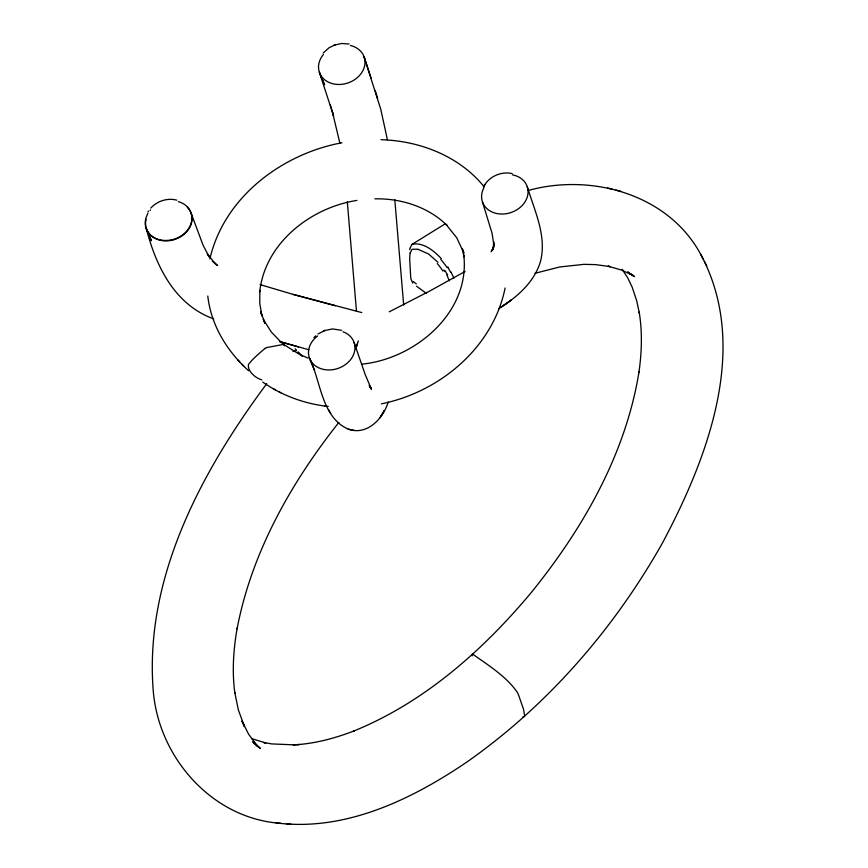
<?xml version="1.0" encoding="UTF-8"?>
<svg xmlns="http://www.w3.org/2000/svg" width="868" height="868" viewBox="0 0 868 868"><rect width="100%" height="100%" fill="white"/><g stroke="black" fill="none" stroke-linecap="round" stroke-linejoin="round"><path stroke-width="1.3" d="M410.217 252.87L412.083 249.279L417.551 249.214A47.284 27.906 63.5 0 1 418.246 249.507M410.195 247.771L411.942 244.418L444.459 224.291M209.872 259C223.901 197.459 281.829 153.864 341.959 142.764M505.111 288.002C493.089 347.645 439.588 392.119 381.432 403.837M356.021 348.025L358.31 340.874M355.609 349.272L357.507 343.392M493.762 246.903L492.33 250.385L493.773 245.742L493.23 249.3L493.653 241.825L493.925 245.416L492.091 233.405L482.445 201.853M147.864 212.172L148.558 211.043M388.278 402.003C383.168 418.571 367.131 435.866 348.318 429.161C321.236 417.367 320.878 380.564 309.312 357.79M483.476 186.924L484.778 184.7L483.509 186.935C488.554 176.681 501.129 170.996 512.185 173.611M266.747 383.667C201.821 471.085 144.739 576.84 153.115 689.073C157.683 756.57 211.662 818.719 280.831 823.341M491.038 251.763L492.612 249.235M492.058 250.429L493.349 248.704L491.809 250.743M338.824 422.456C290.964 482.858 251.644 552.449 237.072 628.801L237.214 627.955C233.405 649.514 231.897 671.669 234.903 693.413L234.761 692.371L238.342 709.818L244.407 726.559L241.944 721.037L248.573 734.133L257.123 745.851L253.706 742.01L258.707 747.25L252.957 741.956M323.113 53.1L329.091 47.74L335.146 44.832M150.815 208.06C157.195 200.985 167.567 197.644 176.812 200.161M313.901 337.641L315.713 335.829M265.076 348.48L265.966 347.873A3.19 1.627 -51.5 0 1 266.606 347.58L283.576 344.39L299.276 354.285L307.912 358.061M503.538 305.547C519.91 294.643 535.534 279.963 540.775 260.346C546.634 235.011 534.341 210.327 527.245 186.587M500.814 307.478L511.219 300.046L498.568 308.943M317.992 333.996L325.109 330.35M292.983 351.507L295.999 350.824M465.096 271.467L430.072 290.845L389.276 311.818M412.191 244.255C423.454 242.009 434.011 250.906 441.28 258.577M334.017 45.223L341.677 43.476L349.099 44.029M323.97 330.73L332.455 328.929L341.601 330.296M535.046 273.29L559.654 266.986L583.838 264.349L595.632 264.621L610.367 266.66L608.067 266.172L621.477 270.046L633.531 275.655L629.018 273.203L634.486 276.61L628.031 272.205M528.026 190.537C591.271 172.906 668.436 194.139 700.823 254.552C750.364 346.885 707.724 457.892 662.523 542.858L662.154 543.52C613.719 629.289 547.382 705.673 466.517 762.288C411.106 799.84 344.694 831.848 275.959 822.864M356.922 200.41C310.581 207.582 264.935 243.181 259.706 291.865L259.858 290.411L259.771 303.366L261.93 315.952L260.606 311.417L264.957 323.352L263.297 319.305L271.337 332.086L284.671 345.844M361.902 364.148C415.381 358.842 470.727 312.111 463.729 254.812L463.968 256.863L462.286 248.519L463.924 253.098L456.698 237.723L445.892 224.226L446.89 225.279C427.967 206.768 401.005 198.295 374.878 198.837M297.984 744.603L299.048 744.538L293.221 744.907C314.259 743.865 334.842 738.386 354.404 730.78L353.58 731.106C423.714 702.646 482.098 651.13 530.272 593.723C582.536 529.502 625.676 454.474 639.011 371.819L638.881 372.687C641.767 352.647 642.494 332.14 639.184 312.1L639.358 313.153L636.711 300.816L632.175 287.167L627.694 277.803L622.204 269.362M294.295 744.842L271.814 743.93L263.503 742.455L265.803 742.986L251.763 738.668M261.843 379.88C255.604 378.155 247.434 371.396 248.4 364.582C252.273 359.319 257.362 355.131 262.201 350.802A31.476 16.047 -51.5 0 1 265.076 348.469M381.03 139.694C419.374 140.757 458.771 155.86 483.53 186.034M523.046 716.653L524.088 716.599A12.727 3.418 48 0 0 524.663 716.078L523.588 709.449L518.793 695.659A81.342 21.863 48 0 0 517.447 692.48C506.337 676.422 488.532 665.43 472.789 654.212A5.74 1.541 48 0 0 472.225 654.407L472.127 655.785M286.451 823.873L291.247 824.361M324.621 405.985L328.256 406.419M325.576 406.115C303.106 403.327 281.308 395.081 262.744 382.083M348.318 429.161L354.101 430.441M615.857 190.049L620.794 191.286M607.557 187.987L612.439 189.213M418.224 249.376L428.553 253.977L437.928 262.277M361.782 312.578L293.026 294.382L260.075 284.606M335.471 305.786L293.026 294.382M308.91 349.771L279.529 341.536L298.581 346.94M213.734 318.903C174.62 304.766 155.839 266.096 146.225 228.197M273.387 388.831L275.178 389.786M279.04 391.826L280.765 392.748M416.531 286.169L426.579 293.547M627.955 272.183L631.014 274.451L627.9 272.085M217.662 265.478L212.28 260.964L217.401 265.532M253.456 742.509L260.4 748.455L252.816 741.825M302.389 356.368L301.652 355.696M207.799 296.01C210.935 325.109 227.188 351.431 248.639 370.766M300.523 354.611L297.952 351.985L300.35 354.654M412.767 283.12L410.965 278.964A62.203 32.246 47.6 0 1 410.662 276.773L409.739 259.988A162.294 84.695 47.3 0 1 409.837 255.952L409.978 254.856A61.997 32.257 47.5 0 1 410.195 252.848M214.928 263.329L207.278 253.803L209.286 256.993L203.09 245.264L191.025 212.931M237.669 359.743L239.818 362.01M241.988 364.267L244.092 366.491M369.486 386.412L371.059 388.191L369.236 385.349L371.45 389.265L365.168 374.466L354.111 342.502M447.801 266.953L448.604 268.147M443.895 270.035L444.611 271.12M328.429 409.49L330.643 413.407M450.959 271.999L453.91 278.183M446.846 274.928L449.255 280.755M700.823 254.552L703.156 259.065M704.382 261.377L706.704 265.858M319.695 73.172L324.578 84.847L319.522 72.728M309.475 358.245L314.541 370.376M146.562 229.087L151.433 240.772L146.388 228.642M319.359 72.283L333.583 115.835L330.339 105.104M371.211 78.435L364.148 56.984L380.802 109.401L387.443 139.922M375.334 90.966L377.634 98.496M332.542 112.417L339.92 143.394M394.799 199.662L403.685 305.124M347.309 201.712L356.488 311.438M187.304 207.224A23.664 19.335 -18.7 0 1 173.85 239.763A23.664 19.335 -18.7 0 1 146.074 219.278M178.341 201.626A23.74 19.4 -18.7 0 1 189.582 226.949A23.74 19.4 -18.7 0 1 158.084 239.308A23.74 19.4 -18.7 0 1 147.896 213.571M150.142 210.381A23.74 19.4 -18.7 0 1 150.511 209.937M350.422 45.494A23.653 19.335 -18.7 0 1 362.433 71.48A23.653 19.335 -18.7 0 1 329.254 82.536A23.653 19.335 -18.7 0 1 323.395 54.5M483.964 187.694A23.74 19.4 -18.7 0 0 486.319 208.092A23.653 19.335 -18.7 0 0 523.654 203.785A23.653 19.335 -18.7 0 0 512.456 174.837M342.979 331.75A23.653 19.335 -18.7 0 1 350.303 360.003A23.653 19.335 -18.7 0 1 315.323 365.797A23.653 19.335 -18.7 0 1 317.634 335.949M295.185 348.762A162.294 0.759 48.6 0 1 296.4 350.108M301.825 355.544A47.284 4.817 35.5 0 1 301.402 355.142M416.304 283.901A18.065 5.892 43.8 0 1 413.342 281.514M437.277 263.546A52.427 31.064 64.1 0 1 442.951 271.066M444.98 270.675A25.367 12.716 62.8 0 1 447.335 274.646M409.75 249.713A68.453 35.197 48.4 0 1 409.935 248.378M440.836 259.445A58.123 34.416 63.9 0 1 447.161 267.669M448.387 268.429A30.879 13.725 61.5 0 1 450.687 272.183M381.887 414.6L380.021 417.703L384.405 410.423L381.887 414.6"/></g></svg>
